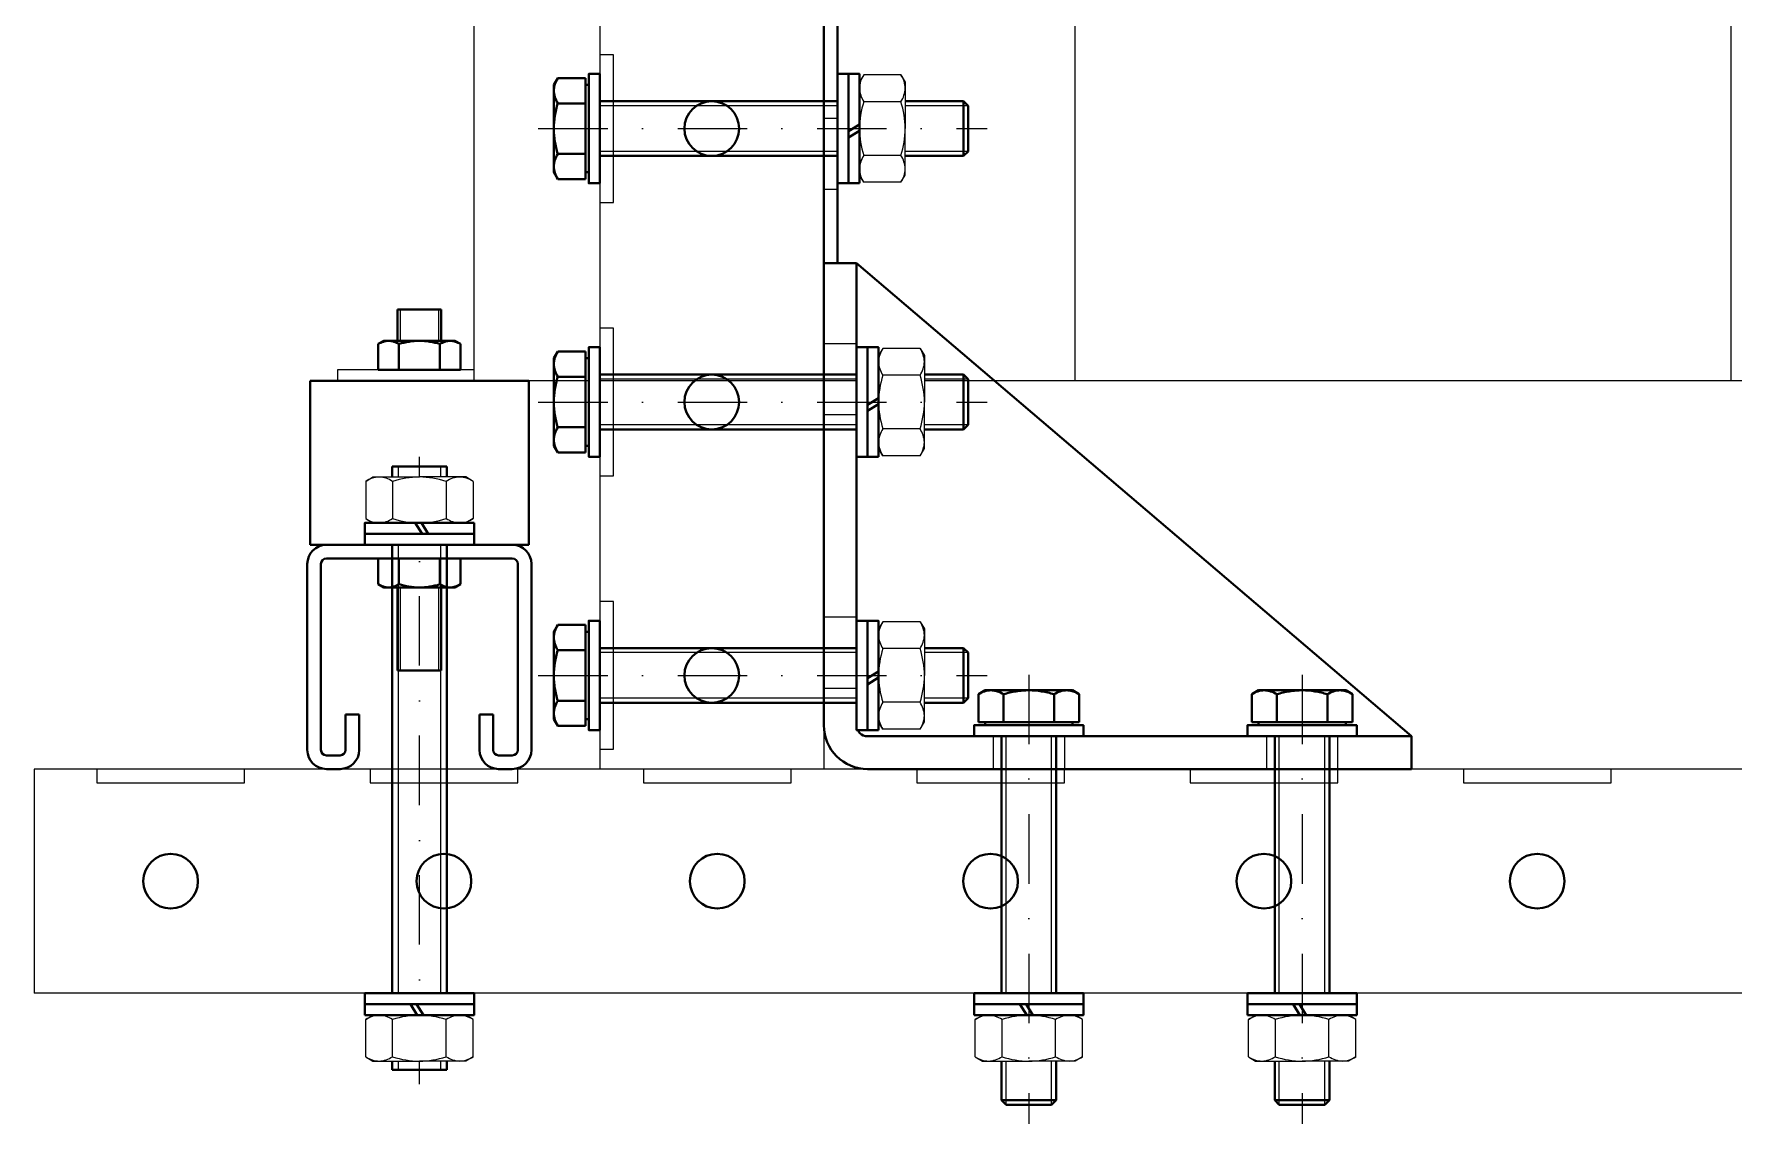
# Model space of a CAD drawing. Header units: millimetres. Extents: x -48331 to 47536, y -69828 to -11916.
# Drawn here: x -21922.2 to -21611.2, y -61747 to -61547.7 of the extents above; entities that cross this region are included whole.
import ezdxf

# ---------------------------------------------------------------- set-up
doc = ezdxf.new("R2010")
doc.units = ezdxf.units.MM
doc.linetypes.add('DASHDOT', pattern=[25.4, 12.7, -6.35, 0, -6.35])
for name, color, linetype in [('02 ОВиК', 7, 'Continuous'), ('11 Монтаж1', 200, 'Continuous'), ('13 Монтаж3', 192, 'Continuous')]:
    doc.layers.add(name, color=color, linetype=linetype)

# ---------------------------------------------------------------- blocks, each defined once
blk = doc.blocks.new('BMC-10')
at = {"color": 0, "lineweight": 40}
for p, q in [((90.43, 3.96), (151.87, 65.41)), ((151.87, 65.41), (153.64, 63.64)), ((153.64, 63.64), (91.46, 1.46)), ((0, 2.5), (0, 0)), ((86.89, 2.5), (0, 2.5)), ((0, 0), (87.93, 0))]:
    blk.add_line(p, q, dxfattribs=at)
at = {"color": 0}
for p, q in [((144.09, 54.09), (142.33, 55.86)), ((134.9, 44.9), (133.13, 46.67)), ((108.74, 18.74), (106.97, 20.51)), ((99.55, 9.55), (97.78, 11.31)), ((13.5, 0), (13.5, 2.5)), ((26.5, 0), (26.5, 2.5)), ((63.5, 0), (63.5, 2.5)), ((76.5, 0), (76.5, 2.5))]:
    blk.add_line(p, q, dxfattribs=at)
at = {"color": 0, "lineweight": 40}
for centre in [(86.89, 7.5), (87.93, 5)]:
    blk.add_arc(centre, 5, 270, 315, dxfattribs=at)
blk = doc.blocks.new('уголок усиленный BMC1022HDZ')
at = {"color": 0, "lineweight": 40}
for p, q in [((-2, 92.5), (-101.5, 92.5)), ((-101.5, 86.5), (-101.5, 92.5)), ((-2, 86.5), (-101.5, 86.5)), ((-101.5, 86.5), (0, 0)), ((0, 0), (0, 84.5)), ((6, 0), (6, 84.5)), ((0, 0), (6, 0))]:
    blk.add_line(p, q, dxfattribs=at)
at = {"color": 0, "lineweight": -2}
for p, q in [((-88, 86.5), (-88, 92.5)), ((-75, 86.5), (-75, 92.5)), ((-38, 86.5), (-38, 92.5)), ((-25, 86.5), (-25, 92.5)), ((0, 77.75), (6, 77.75)), ((0, 64.75), (6, 64.75)), ((0, 27.75), (6, 27.75)), ((0, 14.75), (6, 14.75))]:
    blk.add_line(p, q, dxfattribs=at)
at = {"color": 0, "lineweight": 40}
for radius in [8, 2]:
    blk.add_arc((-2, 84.5), radius, 0, 90, dxfattribs=at)
blk = doc.blocks.new('профиль ДКС 41х41')
at = {"color": 0, "lineweight": 40}
for p, q in [((17, 0), (-17, 0)), ((17, -2.5), (-17, -2.5)), ((-20.5, -3.5), (-20.5, -37.5)), ((-18, -3.5), (-18, -37.5)), ((18, -3.5), (18, -37.5)), ((20.5, -3.5), (20.5, -37.5)), ((-13.5, -31), (-11, -31)), ((-13.5, -37.5), (-13.5, -31)), ((-11, -37.5), (-11, -31)), ((13.5, -31), (11, -31)), ((11, -37.5), (11, -31)), ((13.5, -37.5), (13.5, -31)), ((-17, -38.5), (-14.5, -38.5)), ((17, -38.5), (14.5, -38.5)), ((-17, -41), (-14.5, -41)), ((17, -41), (14.5, -41))]:
    blk.add_line(p, q, dxfattribs=at)
for centre, radius, start, end in [((-17, -3.5), 3.5, 90, 180), ((17, -3.5), 3.5, 0, 90), ((-17, -3.5), 1, 90, 180), ((17, -3.5), 1, 0, 90), ((-17, -37.5), 3.5, 180, 270), ((-17, -37.5), 1, 180, 270), ((-14.5, -37.5), 3.5, 270, 0), ((-14.5, -37.5), 1, 270, 0), ((14.5, -37.5), 3.5, 180, 270), ((14.5, -37.5), 1, 180, 270), ((17, -37.5), 3.5, 270, 0), ((17, -37.5), 1, 270, 0)]:
    blk.add_arc(centre, radius, start, end, dxfattribs=at)

msp = doc.modelspace()

# ---------------------------------------------------------------- linework, layer by layer
at = {"layer": '02 ОВиК', "color": 5}
for p, q in [((-21841.65, -61611.07), (-21841.65, -61056.07)), ((-21731.65, -61611.07), (-21731.65, -61391.07)), ((-21611.65, -61611.07), (-21611.65, -61391.07)), ((-21561.65, -61611.07), (-21841.65, -61611.07))]:
    msp.add_line(p, q, dxfattribs=at)
at = {"layer": '02 ОВиК', "color": 5, "flags": 128}
msp.add_lwpolyline([(-21841.65, -61611.07), (-21841.65, -61609.07), (-21866.65, -61609.07), (-21866.65, -61611.07)], close=True, dxfattribs=at)
at = {"layer": '11 Монтаж1', "lineweight": -2}
for p, q in [((-21818.66, -61482.59), (-21818.66, -61682.07)), ((-21777.66, -61499.57), (-21777.66, -61682.07)), ((-21261.65, -61682.07), (-21922.15, -61682.07)), ((-21922.15, -61682.07), (-21922.15, -61723.07)), ((-21261.65, -61723.07), (-21922.15, -61723.07))]:
    msp.add_line(p, q, dxfattribs=at)
at = {"layer": '11 Монтаж1', "lineweight": 40}
for p, q in [((-21826.34, -61555.73), (-21827.06, -61556.96)), ((-21821.26, -61555.73), (-21826.34, -61555.73)), ((-21821.26, -61555.73), (-21821.26, -61558.04)), ((-21827.06, -61556.96), (-21827.06, -61558.04)), ((-21827.06, -61558.04), (-21827.06, -61564.96)), ((-21820.66, -61556.96), (-21821.26, -61556.96)), ((-21821.26, -61558.04), (-21821.26, -61560.35)), ((-21820.66, -61556.96), (-21820.66, -61564.96)), ((-21775.16, -61556.96), (-21775.16, -61564.96)), ((-21821.26, -61560.35), (-21826.34, -61560.35)), ((-21821.26, -61560.35), (-21821.26, -61564.96)), ((-21752.08, -61559.96), (-21820.26, -61559.96)), ((-21751.26, -61560.79), (-21752.08, -61559.96)), ((-21752.08, -61569.96), (-21752.08, -61559.96)), ((-21751.26, -61569.14), (-21751.26, -61560.79)), ((-21827.06, -61564.96), (-21827.06, -61571.89)), ((-21821.26, -61564.96), (-21821.26, -61569.58)), ((-21820.66, -61564.96), (-21820.66, -61572.96)), ((-21775.16, -61564.96), (-21775.16, -61572.96)), ((-21821.26, -61569.58), (-21826.34, -61569.58)), ((-21821.26, -61569.58), (-21821.26, -61571.89)), ((-21820.26, -61569.96), (-21752.08, -61569.96)), ((-21752.08, -61569.96), (-21751.26, -61569.14)), ((-21827.06, -61571.89), (-21827.06, -61572.96)), ((-21827.06, -61572.96), (-21826.34, -61574.2)), ((-21821.26, -61574.2), (-21826.34, -61574.2)), ((-21821.26, -61571.89), (-21821.26, -61574.2)), ((-21821.26, -61572.96), (-21820.66, -61572.96)), ((-21826.34, -61605.73), (-21827.06, -61606.96)), ((-21821.26, -61605.73), (-21826.34, -61605.73)), ((-21821.26, -61605.73), (-21821.26, -61608.04)), ((-21827.06, -61606.96), (-21827.06, -61608.04)), ((-21827.06, -61608.04), (-21827.06, -61614.96)), ((-21820.66, -61606.96), (-21821.26, -61606.96)), ((-21821.26, -61608.04), (-21821.26, -61610.35)), ((-21820.66, -61606.96), (-21820.66, -61614.96)), ((-21771.66, -61606.96), (-21771.66, -61614.96)), ((-21821.26, -61610.35), (-21826.34, -61610.35)), ((-21821.26, -61610.35), (-21821.26, -61614.96)), ((-21752.08, -61609.96), (-21820.26, -61609.96)), ((-21751.26, -61610.79), (-21752.08, -61609.96)), ((-21752.08, -61619.96), (-21752.08, -61609.96)), ((-21751.26, -61619.14), (-21751.26, -61610.79)), ((-21827.06, -61614.96), (-21827.06, -61621.89)), ((-21821.26, -61614.96), (-21821.26, -61619.58)), ((-21820.66, -61614.96), (-21820.66, -61622.96)), ((-21771.66, -61614.96), (-21771.66, -61622.96)), ((-21821.26, -61619.58), (-21826.34, -61619.58)), ((-21821.26, -61619.58), (-21821.26, -61621.89)), ((-21820.26, -61619.96), (-21752.08, -61619.96)), ((-21752.08, -61619.96), (-21751.26, -61619.14)), ((-21827.06, -61621.89), (-21827.06, -61622.96)), ((-21827.06, -61622.96), (-21826.34, -61624.2)), ((-21821.26, -61624.2), (-21826.34, -61624.2)), ((-21821.26, -61621.89), (-21821.26, -61624.2)), ((-21821.26, -61622.96), (-21820.66, -61622.96)), ((-21826.34, -61655.73), (-21827.06, -61656.96)), ((-21821.26, -61655.73), (-21826.34, -61655.73)), ((-21821.26, -61655.73), (-21821.26, -61658.04)), ((-21827.06, -61656.96), (-21827.06, -61658.04)), ((-21827.06, -61658.04), (-21827.06, -61664.96)), ((-21820.66, -61656.96), (-21821.26, -61656.96)), ((-21821.26, -61658.04), (-21821.26, -61660.35)), ((-21820.66, -61656.96), (-21820.66, -61664.96)), ((-21771.66, -61656.96), (-21771.66, -61664.96)), ((-21821.26, -61660.35), (-21826.34, -61660.35)), ((-21821.26, -61660.35), (-21821.26, -61664.96)), ((-21752.08, -61659.96), (-21820.26, -61659.96)), ((-21751.26, -61660.79), (-21752.08, -61659.96)), ((-21752.08, -61669.96), (-21752.08, -61659.96)), ((-21751.26, -61669.14), (-21751.26, -61660.79)), ((-21827.06, -61664.96), (-21827.06, -61671.89)), ((-21821.26, -61664.96), (-21821.26, -61669.58)), ((-21820.66, -61664.96), (-21820.66, -61672.96)), ((-21771.66, -61664.96), (-21771.66, -61672.96)), ((-21748.16, -61667.67), (-21749.39, -61668.39)), ((-21747.09, -61667.67), (-21748.16, -61667.67)), ((-21740.16, -61667.67), (-21747.09, -61667.67)), ((-21733.23, -61667.67), (-21740.16, -61667.67)), ((-21732.16, -61667.67), (-21733.23, -61667.67)), ((-21730.92, -61668.39), (-21732.16, -61667.67)), ((-21698.16, -61667.67), (-21699.39, -61668.39)), ((-21697.09, -61667.67), (-21698.16, -61667.67)), ((-21690.16, -61667.67), (-21697.09, -61667.67)), ((-21683.23, -61667.67), (-21690.16, -61667.67)), ((-21682.16, -61667.67), (-21683.23, -61667.67)), ((-21680.92, -61668.39), (-21682.16, -61667.67)), ((-21821.26, -61669.58), (-21826.34, -61669.58)), ((-21821.26, -61669.58), (-21821.26, -61671.89)), ((-21820.26, -61669.96), (-21752.08, -61669.96)), ((-21752.08, -61669.96), (-21751.26, -61669.14)), ((-21749.39, -61673.47), (-21749.39, -61668.39)), ((-21744.78, -61673.47), (-21744.78, -61668.39)), ((-21735.54, -61673.47), (-21735.54, -61668.39)), ((-21730.92, -61673.47), (-21730.92, -61668.39)), ((-21699.39, -61673.47), (-21699.39, -61668.39)), ((-21694.78, -61673.47), (-21694.78, -61668.39)), ((-21685.54, -61673.47), (-21685.54, -61668.39)), ((-21680.92, -61673.47), (-21680.92, -61668.39)), ((-21827.06, -61671.89), (-21827.06, -61672.96)), ((-21827.06, -61672.96), (-21826.34, -61674.2)), ((-21821.26, -61674.2), (-21826.34, -61674.2)), ((-21821.26, -61671.89), (-21821.26, -61674.2)), ((-21821.26, -61672.96), (-21820.66, -61672.96)), ((-21747.09, -61673.47), (-21749.39, -61673.47)), ((-21748.16, -61673.47), (-21748.16, -61674.07)), ((-21740.16, -61674.07), (-21748.16, -61674.07)), ((-21744.78, -61673.47), (-21747.09, -61673.47)), ((-21740.16, -61673.47), (-21744.78, -61673.47)), ((-21735.54, -61673.47), (-21740.16, -61673.47)), ((-21732.16, -61674.07), (-21740.16, -61674.07)), ((-21733.23, -61673.47), (-21735.54, -61673.47)), ((-21730.92, -61673.47), (-21733.23, -61673.47)), ((-21732.16, -61674.07), (-21732.16, -61673.47)), ((-21697.09, -61673.47), (-21699.39, -61673.47)), ((-21698.16, -61673.47), (-21698.16, -61674.07)), ((-21690.16, -61674.07), (-21698.16, -61674.07)), ((-21694.78, -61673.47), (-21697.09, -61673.47)), ((-21690.16, -61673.47), (-21694.78, -61673.47)), ((-21685.54, -61673.47), (-21690.16, -61673.47)), ((-21682.16, -61674.07), (-21690.16, -61674.07)), ((-21683.23, -61673.47), (-21685.54, -61673.47)), ((-21680.92, -61673.47), (-21683.23, -61673.47)), ((-21682.16, -61674.07), (-21682.16, -61673.47)), ((-21745.16, -61674.47), (-21745.16, -61742.64)), ((-21735.16, -61742.64), (-21735.16, -61674.47)), ((-21695.16, -61674.47), (-21695.16, -61742.64)), ((-21685.16, -61742.64), (-21685.16, -61674.47)), ((-21740.16, -61723.07), (-21748.16, -61723.07)), ((-21732.16, -61723.07), (-21740.16, -61723.07)), ((-21690.16, -61723.07), (-21698.16, -61723.07)), ((-21682.16, -61723.07), (-21690.16, -61723.07)), ((-21745.16, -61742.64), (-21744.33, -61743.47)), ((-21745.16, -61742.64), (-21735.16, -61742.64)), ((-21735.98, -61743.47), (-21735.16, -61742.64)), ((-21695.16, -61742.64), (-21694.33, -61743.47)), ((-21695.16, -61742.64), (-21685.16, -61742.64)), ((-21685.98, -61743.47), (-21685.16, -61742.64)), ((-21744.33, -61743.47), (-21735.98, -61743.47)), ((-21694.33, -61743.47), (-21685.98, -61743.47))]:
    msp.add_line(p, q, dxfattribs=at)
at = {"layer": '11 Монтаж1'}
for p, q in [((-21751.26, -61560.79), (-21819.16, -61560.79)), ((-21751.26, -61569.14), (-21819.16, -61569.14)), ((-21751.26, -61610.79), (-21819.16, -61610.79)), ((-21751.26, -61619.14), (-21819.16, -61619.14)), ((-21751.26, -61660.79), (-21819.16, -61660.79)), ((-21751.26, -61669.14), (-21819.16, -61669.14)), ((-21744.33, -61743.47), (-21744.33, -61675.57)), ((-21735.98, -61743.47), (-21735.98, -61675.57)), ((-21694.33, -61743.47), (-21694.33, -61675.57)), ((-21685.98, -61743.47), (-21685.98, -61675.57))]:
    msp.add_line(p, q, dxfattribs=at)
for points in [[(-21818.66, -61551.46), (-21818.66, -61578.46), (-21816.16, -61578.46), (-21816.16, -61551.46)], [(-21818.66, -61601.46), (-21818.66, -61628.46), (-21816.16, -61628.46), (-21816.16, -61601.46)], [(-21818.66, -61651.46), (-21818.66, -61678.46), (-21816.16, -61678.46), (-21816.16, -61651.46)], [(-21910.65, -61684.57), (-21883.65, -61684.57), (-21883.65, -61682.07), (-21910.65, -61682.07)], [(-21860.65, -61684.57), (-21833.65, -61684.57), (-21833.65, -61682.07), (-21860.65, -61682.07)], [(-21810.65, -61684.57), (-21783.65, -61684.57), (-21783.65, -61682.07), (-21810.65, -61682.07)], [(-21760.65, -61684.57), (-21733.65, -61684.57), (-21733.65, -61682.07), (-21760.65, -61682.07)], [(-21710.65, -61684.57), (-21683.65, -61684.57), (-21683.65, -61682.07), (-21710.65, -61682.07)], [(-21660.65, -61684.57), (-21633.65, -61684.57), (-21633.65, -61682.07), (-21660.65, -61682.07)]]:
    msp.add_lwpolyline(points, close=True, dxfattribs=at)
at = {"layer": '11 Монтаж1', "lineweight": 40}
for centre in [(-21798.16, -61564.96), (-21798.16, -61614.96), (-21798.16, -61664.96), (-21897.15, -61702.57), (-21847.15, -61702.57), (-21797.15, -61702.57), (-21747.15, -61702.57), (-21697.15, -61702.57), (-21647.15, -61702.57)]:
    msp.add_circle(centre, 5, dxfattribs=at)
for centre, start, end in [((-21820.26, -61559.56), 180, 270), ((-21774.76, -61559.56), 180, 270), ((-21820.26, -61570.36), 90, 180), ((-21774.76, -61570.36), 90, 180), ((-21820.26, -61609.56), 180, 270), ((-21771.26, -61609.56), 180, 270), ((-21820.26, -61620.36), 90, 180), ((-21771.26, -61620.36), 90, 180), ((-21820.26, -61659.56), 180, 270), ((-21771.26, -61659.56), 180, 270), ((-21820.26, -61670.36), 90, 180), ((-21771.26, -61670.36), 90, 180), ((-21745.56, -61674.47), 0, 90), ((-21734.76, -61674.47), 90, 180), ((-21695.56, -61674.47), 0, 90), ((-21684.76, -61674.47), 90, 180), ((-21745.56, -61723.47), 0, 90), ((-21734.76, -61723.47), 90, 180), ((-21695.56, -61723.47), 0, 90), ((-21684.76, -61723.47), 90, 180)]:
    msp.add_arc(centre, 0.4, start, end, dxfattribs=at)
for points, knots in [([(-21827.06, -61558.04), (-21827.06, -61557.84), (-21827.04, -61557.64), (-21826.97, -61557.25), (-21826.93, -61557.06), (-21826.74, -61556.48), (-21826.56, -61556.1), (-21826.34, -61555.73)], [0, 0, 0, 0, 0.25, 0.25, 0.5, 0.5, 1, 1, 1, 1]), ([(-21826.34, -61560.35), (-21826.56, -61559.97), (-21826.74, -61559.59), (-21826.99, -61558.82), (-21827.06, -61558.43), (-21827.06, -61558.04)], [0, 0, 0, 0, 0.5, 0.5, 1, 1, 1, 1]), ([(-21826.34, -61560.35), (-21826.56, -61561.1), (-21826.74, -61561.87), (-21826.99, -61563.41), (-21827.06, -61564.18), (-21827.06, -61564.96)], [0, 0, 0, 0, 0.5, 0.5, 1, 1, 1, 1]), ([(-21827.06, -61564.96), (-21827.06, -61565.36), (-21827.04, -61565.75), (-21826.97, -61566.54), (-21826.93, -61566.92), (-21826.74, -61568.08), (-21826.56, -61568.84), (-21826.34, -61569.58)], [0, 0, 0, 0, 0.25, 0.25, 0.5, 0.5, 1, 1, 1, 1]), ([(-21827.06, -61571.89), (-21827.06, -61571.7), (-21827.04, -61571.5), (-21826.97, -61571.11), (-21826.93, -61570.92), (-21826.74, -61570.34), (-21826.56, -61569.96), (-21826.34, -61569.58)], [0, 0, 0, 0, 0.25, 0.25, 0.5, 0.5, 1, 1, 1, 1]), ([(-21826.34, -61574.2), (-21826.56, -61573.82), (-21826.74, -61573.44), (-21826.99, -61572.67), (-21827.06, -61572.29), (-21827.06, -61571.89)], [0, 0, 0, 0, 0.5, 0.5, 1, 1, 1, 1]), ([(-21827.06, -61608.04), (-21827.06, -61607.84), (-21827.04, -61607.64), (-21826.97, -61607.25), (-21826.93, -61607.06), (-21826.74, -61606.48), (-21826.56, -61606.1), (-21826.34, -61605.73)], [0, 0, 0, 0, 0.25, 0.25, 0.5, 0.5, 1, 1, 1, 1]), ([(-21826.34, -61610.35), (-21826.56, -61609.97), (-21826.74, -61609.59), (-21826.99, -61608.82), (-21827.06, -61608.43), (-21827.06, -61608.04)], [0, 0, 0, 0, 0.5, 0.5, 1, 1, 1, 1]), ([(-21826.34, -61610.35), (-21826.56, -61611.1), (-21826.74, -61611.87), (-21826.99, -61613.41), (-21827.06, -61614.18), (-21827.06, -61614.96)], [0, 0, 0, 0, 0.5, 0.5, 1, 1, 1, 1]), ([(-21827.06, -61614.96), (-21827.06, -61615.36), (-21827.04, -61615.75), (-21826.97, -61616.54), (-21826.93, -61616.92), (-21826.74, -61618.08), (-21826.56, -61618.84), (-21826.34, -61619.58)], [0, 0, 0, 0, 0.25, 0.25, 0.5, 0.5, 1, 1, 1, 1]), ([(-21827.06, -61621.89), (-21827.06, -61621.7), (-21827.04, -61621.5), (-21826.97, -61621.11), (-21826.93, -61620.92), (-21826.74, -61620.34), (-21826.56, -61619.96), (-21826.34, -61619.58)], [0, 0, 0, 0, 0.25, 0.25, 0.5, 0.5, 1, 1, 1, 1]), ([(-21826.34, -61624.2), (-21826.56, -61623.82), (-21826.74, -61623.44), (-21826.99, -61622.67), (-21827.06, -61622.29), (-21827.06, -61621.89)], [0, 0, 0, 0, 0.5, 0.5, 1, 1, 1, 1]), ([(-21827.06, -61658.04), (-21827.06, -61657.84), (-21827.04, -61657.64), (-21826.97, -61657.25), (-21826.93, -61657.06), (-21826.74, -61656.48), (-21826.56, -61656.1), (-21826.34, -61655.73)], [0, 0, 0, 0, 0.25, 0.25, 0.5, 0.5, 1, 1, 1, 1]), ([(-21826.34, -61660.35), (-21826.56, -61659.97), (-21826.74, -61659.59), (-21826.99, -61658.82), (-21827.06, -61658.43), (-21827.06, -61658.04)], [0, 0, 0, 0, 0.5, 0.5, 1, 1, 1, 1]), ([(-21826.34, -61660.35), (-21826.56, -61661.1), (-21826.74, -61661.87), (-21826.99, -61663.41), (-21827.06, -61664.18), (-21827.06, -61664.96)], [0, 0, 0, 0, 0.5, 0.5, 1, 1, 1, 1]), ([(-21827.06, -61664.96), (-21827.06, -61665.36), (-21827.04, -61665.75), (-21826.97, -61666.54), (-21826.93, -61666.92), (-21826.74, -61668.08), (-21826.56, -61668.84), (-21826.34, -61669.58)], [0, 0, 0, 0, 0.25, 0.25, 0.5, 0.5, 1, 1, 1, 1]), ([(-21749.39, -61668.39), (-21749.02, -61668.17), (-21748.64, -61667.99), (-21747.87, -61667.74), (-21747.48, -61667.67), (-21747.09, -61667.67)], [0, 0, 0, 0, 0.5, 0.5, 1, 1, 1, 1]), ([(-21747.09, -61667.67), (-21746.89, -61667.67), (-21746.69, -61667.69), (-21746.3, -61667.75), (-21746.11, -61667.8), (-21745.53, -61667.99), (-21745.15, -61668.17), (-21744.78, -61668.39)], [0, 0, 0, 0, 0.25, 0.25, 0.5, 0.5, 1, 1, 1, 1]), ([(-21740.16, -61667.67), (-21740.55, -61667.67), (-21740.94, -61667.69), (-21741.73, -61667.76), (-21742.12, -61667.8), (-21743.27, -61667.99), (-21744.03, -61668.17), (-21744.78, -61668.39)], [0, 0, 0, 0, 0.25, 0.25, 0.5, 0.5, 1, 1, 1, 1]), ([(-21735.54, -61668.39), (-21736.29, -61668.17), (-21737.06, -61667.99), (-21738.6, -61667.74), (-21739.37, -61667.67), (-21740.16, -61667.67)], [0, 0, 0, 0, 0.5, 0.5, 1, 1, 1, 1]), ([(-21735.54, -61668.39), (-21735.16, -61668.17), (-21734.78, -61667.99), (-21734.01, -61667.74), (-21733.62, -61667.67), (-21733.23, -61667.67)], [0, 0, 0, 0, 0.5, 0.5, 1, 1, 1, 1]), ([(-21733.23, -61667.67), (-21733.03, -61667.67), (-21732.84, -61667.69), (-21732.45, -61667.75), (-21732.25, -61667.8), (-21731.68, -61667.99), (-21731.3, -61668.17), (-21730.92, -61668.39)], [0, 0, 0, 0, 0.25, 0.25, 0.5, 0.5, 1, 1, 1, 1]), ([(-21699.39, -61668.39), (-21699.02, -61668.17), (-21698.64, -61667.99), (-21697.87, -61667.74), (-21697.48, -61667.67), (-21697.09, -61667.67)], [0, 0, 0, 0, 0.5, 0.5, 1, 1, 1, 1]), ([(-21697.09, -61667.67), (-21696.89, -61667.67), (-21696.69, -61667.69), (-21696.3, -61667.75), (-21696.11, -61667.8), (-21695.53, -61667.99), (-21695.15, -61668.17), (-21694.78, -61668.39)], [0, 0, 0, 0, 0.25, 0.25, 0.5, 0.5, 1, 1, 1, 1]), ([(-21690.16, -61667.67), (-21690.55, -61667.67), (-21690.94, -61667.69), (-21691.73, -61667.76), (-21692.12, -61667.8), (-21693.27, -61667.99), (-21694.03, -61668.17), (-21694.78, -61668.39)], [0, 0, 0, 0, 0.25, 0.25, 0.5, 0.5, 1, 1, 1, 1]), ([(-21685.54, -61668.39), (-21686.29, -61668.17), (-21687.06, -61667.99), (-21688.6, -61667.74), (-21689.37, -61667.67), (-21690.16, -61667.67)], [0, 0, 0, 0, 0.5, 0.5, 1, 1, 1, 1]), ([(-21685.54, -61668.39), (-21685.16, -61668.17), (-21684.78, -61667.99), (-21684.01, -61667.74), (-21683.62, -61667.67), (-21683.23, -61667.67)], [0, 0, 0, 0, 0.5, 0.5, 1, 1, 1, 1]), ([(-21683.23, -61667.67), (-21683.03, -61667.67), (-21682.84, -61667.69), (-21682.45, -61667.75), (-21682.25, -61667.8), (-21681.68, -61667.99), (-21681.3, -61668.17), (-21680.92, -61668.39)], [0, 0, 0, 0, 0.25, 0.25, 0.5, 0.5, 1, 1, 1, 1]), ([(-21827.06, -61671.89), (-21827.06, -61671.7), (-21827.04, -61671.5), (-21826.97, -61671.11), (-21826.93, -61670.92), (-21826.74, -61670.34), (-21826.56, -61669.96), (-21826.34, -61669.58)], [0, 0, 0, 0, 0.25, 0.25, 0.5, 0.5, 1, 1, 1, 1]), ([(-21826.34, -61674.2), (-21826.56, -61673.82), (-21826.74, -61673.44), (-21826.99, -61672.67), (-21827.06, -61672.29), (-21827.06, -61671.89)], [0, 0, 0, 0, 0.5, 0.5, 1, 1, 1, 1])]:
    msp.add_open_spline(points, degree=3, knots=knots, dxfattribs=at)
at = {"layer": '13 Монтаж3', "lineweight": 40}
for p, q in [((-21855.65, -61598.07), (-21847.65, -61598.07)), ((-21855.65, -61598.07), (-21855.65, -61603.77)), ((-21847.65, -61598.07), (-21847.65, -61603.77)), ((-21858.15, -61603.77), (-21859.16, -61604.35)), ((-21859.16, -61609.07), (-21859.16, -61604.35)), ((-21857.28, -61603.77), (-21858.15, -61603.77)), ((-21851.65, -61603.77), (-21857.28, -61603.77)), ((-21855.4, -61609.07), (-21855.4, -61604.35)), ((-21851.65, -61603.77), (-21846.02, -61603.77)), ((-21847.9, -61609.07), (-21847.9, -61604.35)), ((-21845.15, -61603.77), (-21846.02, -61603.77)), ((-21844.15, -61604.35), (-21845.15, -61603.77)), ((-21844.15, -61609.07), (-21844.15, -61604.35)), ((-21855.4, -61609.07), (-21859.16, -61609.07)), ((-21847.9, -61609.07), (-21855.4, -61609.07)), ((-21844.15, -61609.07), (-21847.9, -61609.07)), ((-21871.65, -61641.07), (-21871.65, -61611.07)), ((-21871.65, -61611.07), (-21831.65, -61611.07)), ((-21831.65, -61611.07), (-21831.65, -61641.07)), ((-21856.65, -61737.07), (-21856.65, -61626.78)), ((-21856.65, -61626.78), (-21846.65, -61626.78)), ((-21846.65, -61737.07), (-21846.65, -61626.78)), ((-21831.65, -61641.07), (-21871.65, -61641.07)), ((-21834.65, -61641.07), (-21868.65, -61641.07)), ((-21859.65, -61641.07), (-21851.65, -61641.07)), ((-21851.65, -61641.07), (-21843.65, -61641.07)), ((-21859.16, -61643.57), (-21859.16, -61648.29)), ((-21859.16, -61643.57), (-21855.4, -61643.57)), ((-21855.4, -61643.57), (-21855.4, -61648.29)), ((-21855.4, -61643.57), (-21847.9, -61643.57)), ((-21847.9, -61643.57), (-21847.9, -61648.29)), ((-21847.9, -61643.57), (-21844.15, -61643.57)), ((-21844.15, -61643.57), (-21844.15, -61648.29)), ((-21859.16, -61648.29), (-21858.15, -61648.87)), ((-21858.15, -61648.87), (-21857.28, -61648.87)), ((-21851.65, -61648.87), (-21857.28, -61648.87)), ((-21855.65, -61648.87), (-21855.65, -61664.07)), ((-21851.65, -61648.87), (-21846.02, -61648.87)), ((-21847.65, -61648.87), (-21847.65, -61664.07)), ((-21846.02, -61648.87), (-21845.15, -61648.87)), ((-21845.15, -61648.87), (-21844.15, -61648.29)), ((-21847.65, -61664.07), (-21855.65, -61664.07)), ((-21851.65, -61723.07), (-21859.65, -61723.07)), ((-21843.65, -61723.07), (-21851.65, -61723.07)), ((-21856.65, -61737.07), (-21846.65, -61737.07))]:
    msp.add_line(p, q, dxfattribs=at)
at = {"layer": '13 Монтаж3'}
for p, q in [((-21855.15, -61598.07), (-21855.15, -61603.77)), ((-21848.15, -61598.07), (-21848.15, -61603.77)), ((-21855.53, -61626.78), (-21855.53, -61737.07)), ((-21847.77, -61626.78), (-21847.77, -61737.07)), ((-21855.15, -61648.87), (-21855.15, -61664.07)), ((-21848.15, -61648.87), (-21848.15, -61664.07))]:
    msp.add_line(p, q, dxfattribs=at)
at = {"layer": '13 Монтаж3', "linetype": 'DASHDOT'}
msp.add_line((-21851.65, -61739.66), (-21851.65, -61623.89), dxfattribs=at)
at = {"layer": '13 Монтаж3', "lineweight": 40}
for centre, start, end in [((-21857.05, -61640.67), 270, 0), ((-21846.25, -61640.67), 180, 270), ((-21857.05, -61723.47), 0, 90), ((-21846.25, -61723.47), 90, 180)]:
    msp.add_arc(centre, 0.4, start, end, dxfattribs=at)
for points, knots in [([(-21859.16, -61604.35), (-21858.85, -61604.18), (-21858.54, -61604.03), (-21857.92, -61603.83), (-21857.6, -61603.77), (-21857.28, -61603.77)], [0, 0, 0, 0, 0.5, 0.5, 1, 1, 1, 1]), ([(-21857.28, -61603.77), (-21857.12, -61603.77), (-21856.96, -61603.79), (-21856.65, -61603.84), (-21856.49, -61603.88), (-21856.02, -61604.03), (-21855.71, -61604.18), (-21855.4, -61604.35)], [0, 0, 0, 0, 0.25, 0.25, 0.5, 0.5, 1, 1, 1, 1]), ([(-21855.4, -61604.35), (-21854.79, -61604.18), (-21854.17, -61604.03), (-21852.92, -61603.83), (-21852.29, -61603.77), (-21851.65, -61603.77)], [0, 0, 0, 0, 0.5, 0.5, 1, 1, 1, 1]), ([(-21851.65, -61603.77), (-21851.02, -61603.77), (-21850.37, -61603.83), (-21849.12, -61604.03), (-21848.51, -61604.18), (-21847.9, -61604.35)], [0, 0, 0, 0, 0.5, 0.5, 1, 1, 1, 1]), ([(-21847.9, -61604.35), (-21847.59, -61604.18), (-21847.28, -61604.03), (-21846.66, -61603.83), (-21846.34, -61603.77), (-21846.02, -61603.77)], [0, 0, 0, 0, 0.5, 0.5, 1, 1, 1, 1]), ([(-21846.02, -61603.77), (-21845.86, -61603.77), (-21845.7, -61603.79), (-21845.39, -61603.84), (-21845.23, -61603.88), (-21844.76, -61604.03), (-21844.45, -61604.18), (-21844.15, -61604.35)], [0, 0, 0, 0, 0.25, 0.25, 0.5, 0.5, 1, 1, 1, 1]), ([(-21857.28, -61648.87), (-21857.44, -61648.87), (-21857.6, -61648.86), (-21857.92, -61648.81), (-21858.07, -61648.77), (-21858.54, -61648.61), (-21858.85, -61648.47), (-21859.16, -61648.29)], [0, 0, 0, 0, 0.25, 0.25, 0.5, 0.5, 1, 1, 1, 1]), ([(-21855.4, -61648.29), (-21855.71, -61648.47), (-21856.02, -61648.61), (-21856.65, -61648.82), (-21856.96, -61648.87), (-21857.28, -61648.87)], [0, 0, 0, 0, 0.5, 0.5, 1, 1, 1, 1]), ([(-21851.65, -61648.87), (-21852.29, -61648.87), (-21852.93, -61648.82), (-21854.18, -61648.61), (-21854.8, -61648.47), (-21855.4, -61648.29)], [0, 0, 0, 0, 0.5, 0.5, 1, 1, 1, 1]), ([(-21847.9, -61648.29), (-21848.51, -61648.47), (-21849.13, -61648.62), (-21850.39, -61648.82), (-21851.02, -61648.87), (-21851.65, -61648.87)], [0, 0, 0, 0, 0.5, 0.5, 1, 1, 1, 1]), ([(-21846.02, -61648.87), (-21846.18, -61648.87), (-21846.34, -61648.86), (-21846.66, -61648.81), (-21846.82, -61648.77), (-21847.28, -61648.61), (-21847.59, -61648.47), (-21847.9, -61648.29)], [0, 0, 0, 0, 0.25, 0.25, 0.5, 0.5, 1, 1, 1, 1]), ([(-21844.15, -61648.29), (-21844.45, -61648.47), (-21844.76, -61648.61), (-21845.39, -61648.82), (-21845.7, -61648.87), (-21846.02, -61648.87)], [0, 0, 0, 0, 0.5, 0.5, 1, 1, 1, 1])]:
    msp.add_open_spline(points, degree=3, knots=knots, dxfattribs=at)

# ---------------------------------------------------------------- block references
at = {"layer": '11 Монтаж1', "lineweight": 40, "rotation": 224.9999999999998}
msp.add_blockref('BMC-10', (-21714.02, -61435.93), dxfattribs=at)
at = {"layer": '11 Монтаж1', "rotation": 180}
msp.add_blockref('уголок усиленный BMC1022HDZ', (-21771.66, -61589.57), dxfattribs=at)
at = {"layer": '13 Монтаж3', "lineweight": 40}
msp.add_blockref('профиль ДКС 41х41', (-21851.65, -61641.07), dxfattribs=at)

# ---------------------------------------------------------------- next in the draw order: wipeouts: each hides what was drawn before it
at = {"lineweight": 40}
for points, layer in [([(-21818.66, -61574.96), (-21820.66, -61574.96), (-21820.66, -61554.96), (-21818.66, -61554.96)], '11 Монтаж1'), ([(-21771.16, -61574.96), (-21773.16, -61574.96), (-21773.16, -61554.96), (-21771.16, -61554.96)], '11 Монтаж1'), ([(-21818.66, -61624.96), (-21820.66, -61624.96), (-21820.66, -61604.96), (-21818.66, -61604.96)], '11 Монтаж1'), ([(-21767.66, -61624.96), (-21769.66, -61624.96), (-21769.66, -61604.96), (-21767.66, -61604.96)], '11 Монтаж1'), ([(-21818.66, -61674.96), (-21820.66, -61674.96), (-21820.66, -61654.96), (-21818.66, -61654.96)], '11 Монтаж1'), ([(-21767.66, -61674.96), (-21769.66, -61674.96), (-21769.66, -61654.96), (-21767.66, -61654.96)], '11 Монтаж1'), ([(-21750.16, -61676.07), (-21750.16, -61674.07), (-21730.16, -61674.07), (-21730.16, -61676.07)], '11 Монтаж1'), ([(-21700.16, -61676.07), (-21700.16, -61674.07), (-21680.16, -61674.07), (-21680.16, -61676.07)], '11 Монтаж1'), ([(-21750.16, -61727.07), (-21750.16, -61725.07), (-21730.16, -61725.07), (-21730.16, -61727.07)], '11 Монтаж1'), ([(-21700.16, -61727.07), (-21700.16, -61725.07), (-21680.16, -61725.07), (-21680.16, -61727.07)], '11 Монтаж1'), ([(-21841.65, -61637.07), (-21841.65, -61639.07), (-21861.65, -61639.07), (-21861.65, -61637.07)], '13 Монтаж3'), ([(-21861.65, -61727.07), (-21861.65, -61725.07), (-21841.65, -61725.07), (-21841.65, -61727.07)], '13 Монтаж3')]:
    msp.add_wipeout(points, dxfattribs=at).dxf.layer = layer

# ---------------------------------------------------------------- next in the draw order: linework, layer by layer
at = {"layer": '11 Монтаж1', "lineweight": 40, "ltscale": 6.666667}
for points in [[(-21818.66, -61574.96), (-21820.66, -61574.96), (-21820.66, -61554.96), (-21818.66, -61554.96)], [(-21818.66, -61624.96), (-21820.66, -61624.96), (-21820.66, -61604.96), (-21818.66, -61604.96)], [(-21818.66, -61674.96), (-21820.66, -61674.96), (-21820.66, -61654.96), (-21818.66, -61654.96)], [(-21750.16, -61676.07), (-21750.16, -61674.07), (-21730.16, -61674.07), (-21730.16, -61676.07)], [(-21700.16, -61676.07), (-21700.16, -61674.07), (-21680.16, -61674.07), (-21680.16, -61676.07)]]:
    msp.add_lwpolyline(points, close=True, dxfattribs=at)

# ---------------------------------------------------------------- next in the draw order: wipeouts: each hides what was drawn before it
at = {"lineweight": 40}
for points, layer in [([(-21762.76, -61556.46), (-21763.56, -61555.15), (-21770.36, -61555.15), (-21771.16, -61556.46), (-21771.16, -61573.46), (-21770.36, -61574.78), (-21763.56, -61574.78), (-21762.76, -61573.46)], '11 Монтаж1'), ([(-21759.26, -61606.46), (-21760.06, -61605.15), (-21766.86, -61605.15), (-21767.66, -61606.46), (-21767.66, -61623.46), (-21766.86, -61624.78), (-21760.06, -61624.78), (-21759.26, -61623.46)], '11 Монтаж1'), ([(-21759.26, -61656.46), (-21760.06, -61655.15), (-21766.86, -61655.15), (-21767.66, -61656.46), (-21767.66, -61673.46), (-21766.86, -61674.78), (-21760.06, -61674.78), (-21759.26, -61673.46)], '11 Монтаж1'), ([(-21731.66, -61735.47), (-21730.34, -61734.67), (-21730.34, -61727.87), (-21731.66, -61727.07), (-21748.66, -61727.07), (-21749.97, -61727.87), (-21749.97, -61734.67), (-21748.66, -61735.47)], '11 Монтаж1'), ([(-21681.66, -61735.47), (-21680.34, -61734.67), (-21680.34, -61727.87), (-21681.66, -61727.07), (-21698.66, -61727.07), (-21699.97, -61727.87), (-21699.97, -61734.67), (-21698.66, -61735.47)], '11 Монтаж1'), ([(-21860.15, -61628.67), (-21861.47, -61629.47), (-21861.47, -61636.27), (-21860.15, -61637.07), (-21843.15, -61637.07), (-21841.84, -61636.27), (-21841.84, -61629.47), (-21843.15, -61628.67)], '13 Монтаж3'), ([(-21843.15, -61735.47), (-21841.84, -61734.67), (-21841.84, -61727.87), (-21843.15, -61727.07), (-21860.15, -61727.07), (-21861.47, -61727.87), (-21861.47, -61734.67), (-21860.15, -61735.47)], '13 Монтаж3')]:
    msp.add_wipeout(points, dxfattribs=at).dxf.layer = layer

# ---------------------------------------------------------------- next in the draw order: linework, layer by layer
at = {"layer": '11 Монтаж1'}
for p, q in [((-21770.36, -61555.15), (-21771.16, -61556.46)), ((-21763.56, -61555.15), (-21770.36, -61555.15)), ((-21763.56, -61555.15), (-21762.76, -61556.46)), ((-21771.16, -61556.46), (-21771.16, -61557.6)), ((-21771.16, -61557.6), (-21771.16, -61564.96)), ((-21762.76, -61556.46), (-21762.76, -61557.6)), ((-21762.76, -61557.6), (-21762.76, -61564.96)), ((-21763.56, -61560.06), (-21770.36, -61560.06)), ((-21771.16, -61572.33), (-21771.16, -61564.96)), ((-21762.76, -61572.33), (-21762.76, -61564.96)), ((-21763.56, -61569.87), (-21770.36, -61569.87)), ((-21771.16, -61573.46), (-21771.16, -61572.33)), ((-21770.36, -61574.78), (-21771.16, -61573.46)), ((-21763.56, -61574.78), (-21770.36, -61574.78)), ((-21763.56, -61574.78), (-21762.76, -61573.46)), ((-21762.76, -61573.46), (-21762.76, -61572.33)), ((-21766.86, -61605.15), (-21767.66, -61606.46)), ((-21760.06, -61605.15), (-21766.86, -61605.15)), ((-21760.06, -61605.15), (-21759.26, -61606.46)), ((-21767.66, -61606.46), (-21767.66, -61607.6)), ((-21767.66, -61607.6), (-21767.66, -61614.96)), ((-21759.26, -61606.46), (-21759.26, -61607.6)), ((-21759.26, -61607.6), (-21759.26, -61614.96)), ((-21760.06, -61610.06), (-21766.86, -61610.06)), ((-21767.66, -61622.33), (-21767.66, -61614.96)), ((-21759.26, -61622.33), (-21759.26, -61614.96)), ((-21760.06, -61619.87), (-21766.86, -61619.87)), ((-21767.66, -61623.46), (-21767.66, -61622.33)), ((-21766.86, -61624.78), (-21767.66, -61623.46)), ((-21760.06, -61624.78), (-21759.26, -61623.46)), ((-21759.26, -61623.46), (-21759.26, -61622.33)), ((-21760.06, -61624.78), (-21766.86, -61624.78)), ((-21766.86, -61655.15), (-21767.66, -61656.46)), ((-21760.06, -61655.15), (-21766.86, -61655.15)), ((-21760.06, -61655.15), (-21759.26, -61656.46)), ((-21767.66, -61656.46), (-21767.66, -61657.6)), ((-21767.66, -61657.6), (-21767.66, -61664.96)), ((-21759.26, -61656.46), (-21759.26, -61657.6)), ((-21759.26, -61657.6), (-21759.26, -61664.96)), ((-21760.06, -61660.06), (-21766.86, -61660.06)), ((-21767.66, -61672.33), (-21767.66, -61664.96)), ((-21759.26, -61672.33), (-21759.26, -61664.96)), ((-21760.06, -61669.87), (-21766.86, -61669.87)), ((-21767.66, -61673.46), (-21767.66, -61672.33)), ((-21766.86, -61674.78), (-21767.66, -61673.46)), ((-21760.06, -61674.78), (-21759.26, -61673.46)), ((-21759.26, -61673.46), (-21759.26, -61672.33)), ((-21760.06, -61674.78), (-21766.86, -61674.78)), ((-21749.97, -61727.87), (-21748.66, -61727.07)), ((-21748.66, -61727.07), (-21747.52, -61727.07)), ((-21747.52, -61727.07), (-21740.16, -61727.07)), ((-21732.8, -61727.07), (-21740.16, -61727.07)), ((-21731.66, -61727.07), (-21732.8, -61727.07)), ((-21730.34, -61727.87), (-21731.66, -61727.07)), ((-21699.97, -61727.87), (-21698.66, -61727.07)), ((-21698.66, -61727.07), (-21697.52, -61727.07)), ((-21697.52, -61727.07), (-21690.16, -61727.07)), ((-21682.8, -61727.07), (-21690.16, -61727.07)), ((-21681.66, -61727.07), (-21682.8, -61727.07)), ((-21680.34, -61727.87), (-21681.66, -61727.07)), ((-21749.97, -61734.67), (-21749.97, -61727.87)), ((-21745.06, -61734.67), (-21745.06, -61727.87)), ((-21735.25, -61734.67), (-21735.25, -61727.87)), ((-21730.34, -61734.67), (-21730.34, -61727.87)), ((-21699.97, -61734.67), (-21699.97, -61727.87)), ((-21695.06, -61734.67), (-21695.06, -61727.87)), ((-21685.25, -61734.67), (-21685.25, -61727.87)), ((-21680.34, -61734.67), (-21680.34, -61727.87)), ((-21749.97, -61734.67), (-21748.66, -61735.47)), ((-21748.66, -61735.47), (-21747.52, -61735.47)), ((-21747.52, -61735.47), (-21740.16, -61735.47)), ((-21732.8, -61735.47), (-21740.16, -61735.47)), ((-21731.66, -61735.47), (-21732.8, -61735.47)), ((-21730.34, -61734.67), (-21731.66, -61735.47)), ((-21699.97, -61734.67), (-21698.66, -61735.47)), ((-21698.66, -61735.47), (-21697.52, -61735.47)), ((-21697.52, -61735.47), (-21690.16, -61735.47)), ((-21682.8, -61735.47), (-21690.16, -61735.47)), ((-21681.66, -61735.47), (-21682.8, -61735.47)), ((-21680.34, -61734.67), (-21681.66, -61735.47))]:
    msp.add_line(p, q, dxfattribs=at)
at = {"layer": '11 Монтаж1', "lineweight": 40, "ltscale": 6.666667}
for p, q in [((-21771.16, -61564.23), (-21773.16, -61565.46)), ((-21771.16, -61565.36), (-21773.16, -61566.59)), ((-21767.66, -61614.23), (-21769.66, -61615.46)), ((-21767.66, -61615.36), (-21769.66, -61616.59)), ((-21767.66, -61664.23), (-21769.66, -61665.46)), ((-21767.66, -61665.36), (-21769.66, -61666.59)), ((-21740.55, -61727.07), (-21741.79, -61725.07)), ((-21739.42, -61727.07), (-21740.66, -61725.07)), ((-21690.55, -61727.07), (-21691.79, -61725.07)), ((-21689.42, -61727.07), (-21690.66, -61725.07))]:
    msp.add_line(p, q, dxfattribs=at)
at = {"layer": '11 Монтаж1', "lineweight": 40, "ltscale": 75}
for points in [[(-21771.16, -61574.96), (-21773.16, -61574.96), (-21773.16, -61554.96), (-21771.16, -61554.96)], [(-21767.66, -61624.96), (-21769.66, -61624.96), (-21769.66, -61604.96), (-21767.66, -61604.96)], [(-21767.66, -61674.96), (-21769.66, -61674.96), (-21769.66, -61654.96), (-21767.66, -61654.96)], [(-21750.16, -61727.07), (-21750.16, -61725.07), (-21730.16, -61725.07), (-21730.16, -61727.07)], [(-21700.16, -61727.07), (-21700.16, -61725.07), (-21680.16, -61725.07), (-21680.16, -61727.07)]]:
    msp.add_lwpolyline(points, close=True, dxfattribs=at)
at = {"layer": '11 Монтаж1'}
for centre, radius, start, end in [((-21766.38, -61557.8), 4.78, 146.2786, 177.6096), ((-21767.53, -61557.8), 4.78, 2.3904, 33.7214), ((-21766.21, -61557.35), 4.95, 182.9588, 213.1599), ((-21767.7, -61557.35), 4.95, 326.8401, 357.0412), ((-21754.46, -61565.17), 16.7, 162.1782, 179.3045), ((-21779.45, -61565.17), 16.7, 0.6955, 17.8218), ((-21754.46, -61564.76), 16.7, 180.6955, 197.8218), ((-21779.45, -61564.76), 16.7, 342.1782, 359.3045), ((-21766.21, -61572.58), 4.95, 146.8401, 177.0412), ((-21767.7, -61572.58), 4.95, 2.9588, 33.1599), ((-21766.38, -61572.13), 4.78, 182.3904, 213.7214), ((-21767.53, -61572.13), 4.78, 326.2786, 357.6096), ((-21762.88, -61607.8), 4.78, 146.2786, 177.6096), ((-21764.03, -61607.8), 4.78, 2.3904, 33.7214), ((-21762.71, -61607.35), 4.95, 182.9588, 213.1599), ((-21764.2, -61607.35), 4.95, 326.8401, 357.0412), ((-21750.96, -61615.17), 16.7, 162.1782, 179.3045), ((-21775.95, -61615.17), 16.7, 0.6955, 17.8218), ((-21750.96, -61614.76), 16.7, 180.6955, 197.8218), ((-21775.95, -61614.76), 16.7, 342.1782, 359.3045), ((-21762.71, -61622.58), 4.95, 146.8401, 177.0412), ((-21764.2, -61622.58), 4.95, 2.9588, 33.1599), ((-21762.88, -61622.13), 4.78, 182.3904, 213.7214), ((-21764.03, -61622.13), 4.78, 326.2786, 357.6096), ((-21762.88, -61657.8), 4.78, 146.2786, 177.6096), ((-21764.03, -61657.8), 4.78, 2.3904, 33.7214), ((-21762.71, -61657.35), 4.95, 182.9588, 213.1599), ((-21764.2, -61657.35), 4.95, 326.8401, 357.0412), ((-21750.96, -61665.17), 16.7, 162.1782, 179.3045), ((-21775.95, -61665.17), 16.7, 0.6955, 17.8218), ((-21750.96, -61664.76), 16.7, 180.6955, 197.8218), ((-21775.95, -61664.76), 16.7, 342.1782, 359.3045), ((-21762.71, -61672.58), 4.95, 146.8401, 177.0412), ((-21764.2, -61672.58), 4.95, 2.9588, 33.1599), ((-21762.88, -61672.13), 4.78, 182.3904, 213.7214), ((-21764.03, -61672.13), 4.78, 326.2786, 357.6096), ((-21747.32, -61731.85), 4.78, 92.3904, 123.7214), ((-21747.77, -61732.02), 4.95, 56.8401, 87.0412), ((-21739.95, -61743.77), 16.7, 90.6955, 107.8218), ((-21740.36, -61743.77), 16.7, 72.1782, 89.3045), ((-21732.54, -61732.02), 4.95, 92.9588, 123.1599), ((-21733, -61731.85), 4.78, 56.2786, 87.6096), ((-21697.32, -61731.85), 4.78, 92.3904, 123.7214), ((-21697.77, -61732.02), 4.95, 56.8401, 87.0412), ((-21689.95, -61743.77), 16.7, 90.6955, 107.8218), ((-21690.36, -61743.77), 16.7, 72.1782, 89.3045), ((-21682.54, -61732.02), 4.95, 92.9588, 123.1599), ((-21683, -61731.85), 4.78, 56.2786, 87.6096), ((-21747.32, -61730.7), 4.78, 236.2786, 267.6096), ((-21747.77, -61730.53), 4.95, 272.9588, 303.1599), ((-21739.95, -61718.78), 16.7, 252.1782, 269.3045), ((-21740.36, -61718.78), 16.7, 270.6955, 287.8218), ((-21732.54, -61730.53), 4.95, 236.8401, 267.0412), ((-21733, -61730.7), 4.78, 272.3904, 303.7214), ((-21697.32, -61730.7), 4.78, 236.2786, 267.6096), ((-21697.77, -61730.53), 4.95, 272.9588, 303.1599), ((-21689.95, -61718.78), 16.7, 252.1782, 269.3045), ((-21690.36, -61718.78), 16.7, 270.6955, 287.8218), ((-21682.54, -61730.53), 4.95, 236.8401, 267.0412), ((-21683, -61730.7), 4.78, 272.3904, 303.7214)]:
    msp.add_arc(centre, radius, start, end, dxfattribs=at)
at = {"layer": '13 Монтаж3'}
for p, q in [((-21861.47, -61629.47), (-21860.15, -61628.67)), ((-21861.47, -61629.47), (-21861.47, -61636.27)), ((-21860.15, -61628.67), (-21859.01, -61628.67)), ((-21859.01, -61628.67), (-21851.65, -61628.67)), ((-21856.56, -61629.47), (-21856.56, -61636.27)), ((-21844.29, -61628.67), (-21851.65, -61628.67)), ((-21846.74, -61629.47), (-21846.74, -61636.27)), ((-21843.15, -61628.67), (-21844.29, -61628.67)), ((-21841.84, -61629.47), (-21843.15, -61628.67)), ((-21841.84, -61629.47), (-21841.84, -61636.27)), ((-21861.47, -61636.27), (-21860.15, -61637.07)), ((-21860.15, -61637.07), (-21859.01, -61637.07)), ((-21859.01, -61637.07), (-21851.65, -61637.07)), ((-21844.29, -61637.07), (-21851.65, -61637.07)), ((-21843.15, -61637.07), (-21844.29, -61637.07)), ((-21841.84, -61636.27), (-21843.15, -61637.07)), ((-21861.47, -61727.87), (-21860.15, -61727.07)), ((-21860.15, -61727.07), (-21859.01, -61727.07)), ((-21859.01, -61727.07), (-21851.65, -61727.07)), ((-21844.29, -61727.07), (-21851.65, -61727.07)), ((-21843.15, -61727.07), (-21844.29, -61727.07)), ((-21841.84, -61727.87), (-21843.15, -61727.07)), ((-21861.47, -61734.67), (-21861.47, -61727.87)), ((-21856.56, -61734.67), (-21856.56, -61727.87)), ((-21846.74, -61734.67), (-21846.74, -61727.87)), ((-21841.84, -61734.67), (-21841.84, -61727.87)), ((-21861.47, -61734.67), (-21860.15, -61735.47)), ((-21860.15, -61735.47), (-21859.01, -61735.47)), ((-21859.01, -61735.47), (-21851.65, -61735.47)), ((-21844.29, -61735.47), (-21851.65, -61735.47)), ((-21843.15, -61735.47), (-21844.29, -61735.47)), ((-21841.84, -61734.67), (-21843.15, -61735.47))]:
    msp.add_line(p, q, dxfattribs=at)
at = {"layer": '13 Монтаж3', "lineweight": 40, "ltscale": 6.666667}
for p, q in [((-21852.39, -61637.07), (-21851.15, -61639.07)), ((-21851.26, -61637.07), (-21850.02, -61639.07)), ((-21852.05, -61727.07), (-21853.28, -61725.07)), ((-21850.92, -61727.07), (-21852.15, -61725.07))]:
    msp.add_line(p, q, dxfattribs=at)
at = {"layer": '13 Монтаж3', "lineweight": 40, "ltscale": 75}
for points in [[(-21841.65, -61637.07), (-21841.65, -61639.07), (-21861.65, -61639.07), (-21861.65, -61637.07)], [(-21861.65, -61727.07), (-21861.65, -61725.07), (-21841.65, -61725.07), (-21841.65, -61727.07)]]:
    msp.add_lwpolyline(points, close=True, dxfattribs=at)
at = {"layer": '13 Монтаж3'}
for centre, radius, start, end in [((-21858.81, -61633.45), 4.78, 92.3904, 123.7214), ((-21859.27, -61633.62), 4.95, 56.8401, 87.0412), ((-21851.45, -61645.37), 16.7, 90.6955, 107.8218), ((-21851.85, -61645.37), 16.7, 72.1782, 89.3045), ((-21844.03, -61633.62), 4.95, 92.9588, 123.1599), ((-21844.49, -61633.45), 4.78, 56.2786, 87.6096), ((-21858.81, -61632.3), 4.78, 236.2786, 267.6096), ((-21859.27, -61632.13), 4.95, 272.9588, 303.1599), ((-21851.45, -61620.38), 16.7, 252.1782, 269.3045), ((-21851.85, -61620.38), 16.7, 270.6955, 287.8218), ((-21844.03, -61632.13), 4.95, 236.8401, 267.0412), ((-21844.49, -61632.3), 4.78, 272.3904, 303.7214), ((-21858.81, -61731.85), 4.78, 92.3904, 123.7214), ((-21859.27, -61732.02), 4.95, 56.8401, 87.0412), ((-21851.45, -61743.77), 16.7, 90.6955, 107.8218), ((-21851.85, -61743.77), 16.7, 72.1782, 89.3045), ((-21844.03, -61732.02), 4.95, 92.9588, 123.1599), ((-21844.49, -61731.85), 4.78, 56.2786, 87.6096), ((-21858.81, -61730.7), 4.78, 236.2786, 267.6096), ((-21859.27, -61730.53), 4.95, 272.9588, 303.1599), ((-21851.45, -61718.78), 16.7, 252.1782, 269.3045), ((-21851.85, -61718.78), 16.7, 270.6955, 287.8218), ((-21844.03, -61730.53), 4.95, 236.8401, 267.0412), ((-21844.49, -61730.7), 4.78, 272.3904, 303.7214)]:
    msp.add_arc(centre, radius, start, end, dxfattribs=at)

# ---------------------------------------------------------------- next in the draw order: wipeouts: each hides what was drawn before it
at = {"lineweight": 40}
for points, layer in [([(-21773.16, -61574.96), (-21775.16, -61574.96), (-21775.16, -61554.96), (-21773.16, -61554.96)], '11 Монтаж1'), ([(-21769.66, -61624.96), (-21771.66, -61624.96), (-21771.66, -61604.96), (-21769.66, -61604.96)], '11 Монтаж1'), ([(-21769.66, -61674.96), (-21771.66, -61674.96), (-21771.66, -61654.96), (-21769.66, -61654.96)], '11 Монтаж1'), ([(-21750.16, -61725.07), (-21750.16, -61723.07), (-21730.16, -61723.07), (-21730.16, -61725.07)], '11 Монтаж1'), ([(-21700.16, -61725.07), (-21700.16, -61723.07), (-21680.16, -61723.07), (-21680.16, -61725.07)], '11 Монтаж1'), ([(-21841.65, -61639.07), (-21841.65, -61641.07), (-21861.65, -61641.07), (-21861.65, -61639.07)], '13 Монтаж3'), ([(-21861.65, -61725.07), (-21861.65, -61723.07), (-21841.65, -61723.07), (-21841.65, -61725.07)], '13 Монтаж3')]:
    msp.add_wipeout(points, dxfattribs=at).dxf.layer = layer

# ---------------------------------------------------------------- next in the draw order: linework, layer by layer
at = {"layer": '11 Монтаж1', "linetype": 'DASHDOT'}
for p, q in [((-21829.89, -61564.96), (-21747.76, -61564.96)), ((-21829.89, -61614.96), (-21747.76, -61614.96)), ((-21829.89, -61664.96), (-21747.76, -61664.96)), ((-21740.16, -61664.84), (-21740.16, -61746.97)), ((-21690.16, -61664.84), (-21690.16, -61746.97))]:
    msp.add_line(p, q, dxfattribs=at)
at = {"layer": '11 Монтаж1', "lineweight": 40, "ltscale": 6.666667}
for points in [[(-21773.16, -61574.96), (-21775.16, -61574.96), (-21775.16, -61554.96), (-21773.16, -61554.96)], [(-21769.66, -61624.96), (-21771.66, -61624.96), (-21771.66, -61604.96), (-21769.66, -61604.96)], [(-21769.66, -61674.96), (-21771.66, -61674.96), (-21771.66, -61654.96), (-21769.66, -61654.96)], [(-21750.16, -61725.07), (-21750.16, -61723.07), (-21730.16, -61723.07), (-21730.16, -61725.07)], [(-21700.16, -61725.07), (-21700.16, -61723.07), (-21680.16, -61723.07), (-21680.16, -61725.07)]]:
    msp.add_lwpolyline(points, close=True, dxfattribs=at)
at = {"layer": '13 Монтаж3', "lineweight": 40, "ltscale": 6.666667}
for points in [[(-21841.65, -61639.07), (-21841.65, -61641.07), (-21861.65, -61641.07), (-21861.65, -61639.07)], [(-21861.65, -61725.07), (-21861.65, -61723.07), (-21841.65, -61723.07), (-21841.65, -61725.07)]]:
    msp.add_lwpolyline(points, close=True, dxfattribs=at)

doc.saveas('drawing.dxf')
